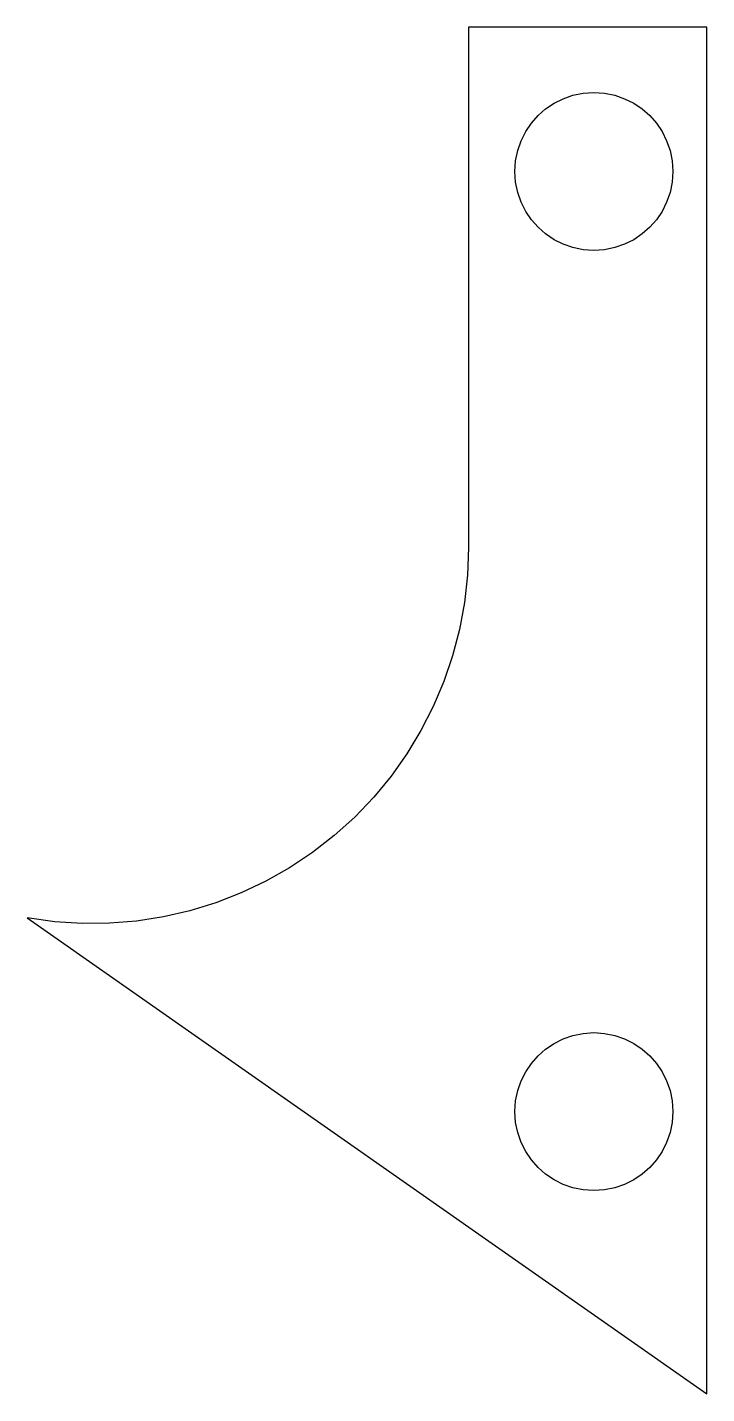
# Model space of a CAD drawing. Header units: metres. Extents: x 25 to 79, y -68 to 42.
import ezdxf

# ---------------------------------------------------------------- set-up
doc = ezdxf.new("R2010")
doc.units = ezdxf.units.M

msp = doc.modelspace()

# ---------------------------------------------------------------- linework, layer by layer
for p, q in [((79, 41.5), (60, 41.5)), ((60, 41.5), (60, 0)), ((79, -67.5), (79, 41.5)), ((67.5478, 35.8049), (68.3252, 36.075)), ((68.3252, 36.075), (69.1451, 36.2425)), ((69.1451, 36.2425), (70, 36.3)), ((70, 36.3), (70.8549, 36.2425)), ((70.8549, 36.2425), (71.6748, 36.075)), ((71.6748, 36.075), (72.4522, 35.8049)), ((65.5452, 34.4548), (66.1503, 34.9873)), ((66.1503, 34.9873), (66.8203, 35.4399)), ((66.8203, 35.4399), (67.5478, 35.8049)), ((72.4522, 35.8049), (73.1797, 35.4399)), ((73.1797, 35.4399), (73.8497, 34.9873)), ((73.8497, 34.9873), (74.4548, 34.4548)), ((64.5601, 33.1797), (65.0127, 33.8497)), ((65.0127, 33.8497), (65.5452, 34.4548)), ((74.4548, 34.4548), (74.9873, 33.8497)), ((74.9873, 33.8497), (75.4398, 33.1797)), ((64.1951, 32.4522), (64.5601, 33.1797)), ((75.4398, 33.1797), (75.8049, 32.4522)), ((63.7575, 30.8549), (63.925, 31.6748)), ((63.925, 31.6748), (64.1951, 32.4522)), ((75.8049, 32.4522), (76.075, 31.6748)), ((76.075, 31.6748), (76.2425, 30.8549)), ((63.7, 30), (63.7575, 30.8549)), ((76.2425, 30.8549), (76.3, 30)), ((63.7575, 29.1451), (63.7, 30)), ((76.3, 30), (76.2425, 29.1451)), ((63.925, 28.3252), (63.7575, 29.1451)), ((76.2425, 29.1451), (76.075, 28.3252)), ((64.1951, 27.5477), (63.925, 28.3252)), ((64.5601, 26.8203), (64.1951, 27.5477)), ((75.8049, 27.5477), (75.4398, 26.8203)), ((76.075, 28.3252), (75.8049, 27.5477)), ((65.0127, 26.1503), (64.5601, 26.8203)), ((75.4398, 26.8203), (74.9873, 26.1503)), ((65.5452, 25.5452), (65.0127, 26.1503)), ((66.1503, 25.0127), (65.5452, 25.5452)), ((74.4548, 25.5452), (73.8497, 25.0127)), ((74.9873, 26.1503), (74.4548, 25.5452)), ((66.8203, 24.5601), (66.1503, 25.0127)), ((67.5478, 24.1951), (66.8203, 24.5601)), ((68.3252, 23.925), (67.5478, 24.1951)), ((72.4522, 24.1951), (71.6748, 23.925)), ((73.1797, 24.5601), (72.4522, 24.1951)), ((73.8497, 25.0127), (73.1797, 24.5601)), ((69.1451, 23.7575), (68.3252, 23.925)), ((70, 23.7), (69.1451, 23.7575)), ((70.8549, 23.7575), (70, 23.7)), ((71.6748, 23.925), (70.8549, 23.7575)), ((60, 0), (59.9189, -2.206)), ((59.9189, -2.206), (59.678, -4.3852)), ((59.678, -4.3852), (59.281, -6.5298)), ((59.281, -6.5298), (58.7315, -8.632)), ((58.7315, -8.632), (58.0331, -10.6839)), ((58.0331, -10.6839), (57.1897, -12.6776)), ((57.1897, -12.6776), (56.2047, -14.6054)), ((56.2047, -14.6054), (55.0818, -16.4593)), ((55.0818, -16.4593), (53.8248, -18.2316)), ((53.8248, -18.2316), (52.4373, -19.9144)), ((52.4373, -19.9144), (50.9228, -21.4998)), ((50.9228, -21.4998), (49.2852, -22.98)), ((49.2852, -22.98), (47.5432, -24.336)), ((47.5432, -24.336), (45.7191, -25.5524)), ((45.7191, -25.5524), (43.8211, -26.6269)), ((43.8211, -26.6269), (41.8576, -27.5573)), ((41.8576, -27.5573), (39.8369, -28.3414)), ((37.7675, -28.977), (35.6577, -29.4617)), ((39.8369, -28.3414), (37.7675, -28.977)), ((26.9812, -29.8478), (24.7946, -29.5449)), ((24.7946, -29.5449), (79, -67.5)), ((29.1691, -29.9887), (26.9812, -29.8478)), ((31.3501, -29.9698), (29.1691, -29.9887)), ((33.5157, -29.7934), (31.3501, -29.9698)), ((35.6577, -29.4617), (33.5157, -29.7934)), ((66.8203, -39.5601), (67.5478, -39.1951)), ((67.5478, -39.1951), (68.3252, -38.925)), ((68.3252, -38.925), (69.1451, -38.7575)), ((69.1451, -38.7575), (70, -38.7)), ((70, -38.7), (70.8549, -38.7575)), ((70.8549, -38.7575), (71.6748, -38.925)), ((71.6748, -38.925), (72.4522, -39.1951)), ((72.4522, -39.1951), (73.1797, -39.5601)), ((65.5452, -40.5452), (66.1503, -40.0127)), ((66.1503, -40.0127), (66.8203, -39.5601)), ((73.1797, -39.5601), (73.8497, -40.0127)), ((73.8497, -40.0127), (74.4548, -40.5452)), ((64.5601, -41.8203), (65.0127, -41.1502)), ((65.0127, -41.1502), (65.5452, -40.5452)), ((74.4548, -40.5452), (74.9873, -41.1502)), ((74.9873, -41.1502), (75.4398, -41.8203)), ((64.1951, -42.5477), (64.5601, -41.8203)), ((75.4398, -41.8203), (75.8049, -42.5477)), ((63.7575, -44.1451), (63.925, -43.3252)), ((63.925, -43.3252), (64.1951, -42.5477)), ((75.8049, -42.5477), (76.075, -43.3252)), ((76.075, -43.3252), (76.2425, -44.1451)), ((63.7, -45), (63.7575, -44.1451)), ((76.2425, -44.1451), (76.3, -45)), ((63.7575, -45.8549), (63.7, -45)), ((76.3, -45), (76.2425, -45.8549)), ((63.925, -46.6748), (63.7575, -45.8549)), ((64.1951, -47.4522), (63.925, -46.6748)), ((76.075, -46.6748), (75.8049, -47.4522)), ((76.2425, -45.8549), (76.075, -46.6748)), ((64.5601, -48.1797), (64.1951, -47.4522)), ((75.8049, -47.4522), (75.4398, -48.1797)), ((65.0127, -48.8497), (64.5601, -48.1797)), ((65.5452, -49.4548), (65.0127, -48.8497)), ((74.9873, -48.8497), (74.4548, -49.4548)), ((75.4398, -48.1797), (74.9873, -48.8497)), ((66.1503, -49.9873), (65.5452, -49.4548)), ((66.8203, -50.4399), (66.1503, -49.9873)), ((73.8497, -49.9873), (73.1797, -50.4398)), ((74.4548, -49.4548), (73.8497, -49.9873)), ((67.5478, -50.8049), (66.8203, -50.4399)), ((68.3252, -51.075), (67.5478, -50.8049)), ((69.1451, -51.2425), (68.3252, -51.075)), ((71.6748, -51.075), (70.8549, -51.2425)), ((72.4522, -50.8049), (71.6748, -51.075)), ((73.1797, -50.4398), (72.4522, -50.8049)), ((70, -51.3), (69.1451, -51.2425)), ((70.8549, -51.2425), (70, -51.3))]:
    msp.add_line(p, q)

doc.saveas('drawing.dxf')
